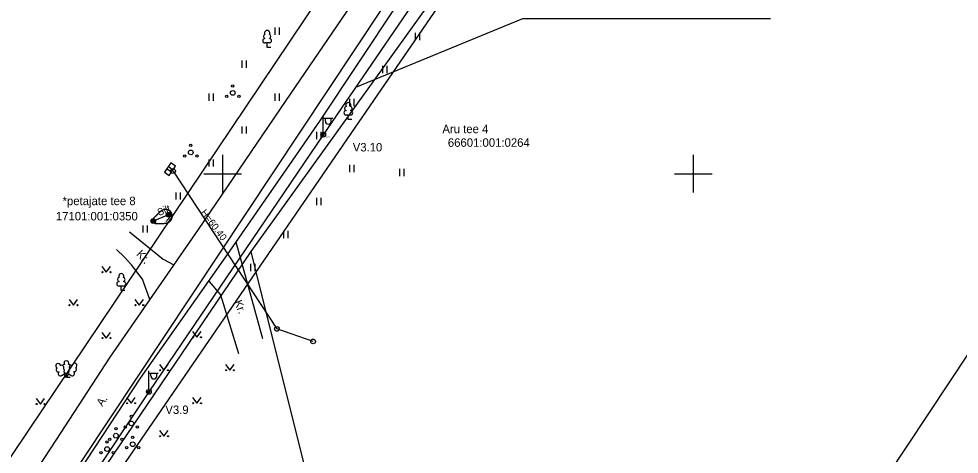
# Model space of a CAD drawing. Extents: x 630213 to 630659, y 6457456 to 6458018.
# Drawn here: x 630478.3 to 630578.2, y 6457820.2 to 6457866.4 of the extents above; entities that cross this region are included whole.
import ezdxf

# ---------------------------------------------------------------- set-up
doc = ezdxf.new("R2010")
doc.units = 0
for name, color, linetype in [('ABIJOONIS', 7, 'Continuous'), ('Default', 7, 'Continuous'), ('ELRAJATISMP', 7, 'Continuous'), ('HALJASTUS', 7, 'Continuous'), ('KORGUS', 7, 'Continuous'), ('MOOTKOOD', 7, 'Continuous'), ('MOOTKORG-EH2000', 7, 'Continuous'), ('MOOTMPUNKT', 7, 'Continuous'), ('MOOTNR', 7, 'Continuous'), ('MOOTPIIR', 7, 'Continuous'), ('MPOHULIIN', 7, 'Continuous'), ('PIIR', 7, 'Continuous'), ('POST', 7, 'Continuous'), ('PUU', 7, 'Continuous'), ('RAJATIS', 7, 'Continuous'), ('RELJEEF', 7, 'Continuous'), ('TEE', 7, 'Continuous'), ('VORK', 7, 'Continuous'), ('VORMISTUS', 7, 'Continuous')]:
    doc.layers.add(name, color=color, linetype=linetype)

# ---------------------------------------------------------------- blocks, each defined once
blk = doc.blocks.new('RING02')
at = {"layer": 'KORGUS'}
blk.add_circle((0, 0), 0.2, dxfattribs=at)
blk = doc.blocks.new('PUPOST')
at = {"layer": 'POST'}
blk.add_circle((0, 0), 0.5, dxfattribs=at)
blk = doc.blocks.new('POINT_DISPLAY')
at = {"layer": 'Default'}
blk.add_line((0, 0), (0, 0), dxfattribs=at)
blk = doc.blocks.new('VAPOST')
at = {"layer": 'POST'}
for p, q in [((0, 0.5), (0, 4.5)), ((0, 4), (2, 4)), ((0.45, 3.36), (0.45, 4)), ((1.68, 3.36), (1.68, 4))]:
    blk.add_line(p, q, dxfattribs=at)
blk.add_arc((1.07, 3.36), 0.613, 180, 0, dxfattribs=at)
blk.add_blockref('POINT_DISPLAY', (0, 0), dxfattribs=at)
blk = doc.blocks.new('LEHTP1')
at = {"layer": 'Default'}
for p, q in [((0.48, 0.95), (-0.48, 0.95)), ((0, 0), (0, 0.95)), ((0.76, 0), (0, 0))]:
    blk.add_line(p, q, dxfattribs=at)
for centre, radius, start, end in [((-0.34, 2.35), 0.465, 109.0217, 253.1415), ((0, 3.04), 0.554, 332.5799, 207.4201), ((0.34, 2.35), 0.465, 286.8508, 70.9859), ((-0.47, 1.42), 0.475, 90.0016, 269.3953), ((0.47, 1.42), 0.475, 270.6047, 89.9984)]:
    blk.add_arc(centre, radius, start, end, dxfattribs=at)
blk = doc.blocks.new('PUPOST_1')
at = {"layer": 'Default'}
blk.add_circle((0, 0), 0.5, dxfattribs=at)
blk = doc.blocks.new('KIVISU')
at = {"layer": 'Default'}
blk.add_lwpolyline([(0.72, -0.83), (0.81, -0.74), (0.94, -0.59), (1.08, -0.45), (1.21, -0.3), (1.33, -0.14), (1.38, 0.06), (1.38, 0.26), (1.33, 0.45), (1.25, 0.63), (1.12, 0.79), (0.99, 0.94), (0.86, 1.09)], dxfattribs=at)
blk.add_open_spline([(-2.05, -0.57), (-2.05, -0.57), (-2.04, -1.09), (-1.65, -1.35), (-1.15, -1.37), (-0.65, -1.37), (-0.15, -1.36), (0.35, -1.32), (0.84, -1.25), (1.29, -1.05), (1.64, -0.69), (1.87, -0.25), (1.94, 0.24), (1.88, 0.74), (1.67, 1.19), (1.31, 1.53), (0.85, 1.74), (0.36, 1.78), (-0.1, 1.59), (-0.51, 1.3), (-0.86, 0.94), (-1.2, 0.58), (-1.58, 0.25), (-1.94, -0.08), (-2.05, -0.57)], degree=2, dxfattribs=at)
blk = doc.blocks.new('LEHTP3')
at = {"layer": 'PUU'}
for p, q in [((-1.02, 0.44), (-0.3, 0.95)), ((0, 0), (-0.55, 0.77)), ((-0.3, 0.95), (0.29, 0.95)), ((0, 0), (0, 0.95)), ((0, 0), (0.54, 0.78)), ((0.76, 0), (0, 0)), ((0.29, 0.95), (1.01, 0.46))]:
    blk.add_line(p, q, dxfattribs=at)
for points in [[(-0.83, 2.57), (-0.62, 2.37), (-0.59, 2.31), (-0.59, 2.2), (-0.62, 2.02), (-0.62, 1.93), (-0.58, 1.77), (-0.5, 1.59), (-0.48, 1.5), (-0.49, 1.41), (-0.52, 1.28), (-0.52, 1.22), (-0.48, 1.14), (-0.43, 1.08), (-0.3, 0.95)], [(0.81, 2.6), (0.62, 2.37), (0.59, 2.31), (0.59, 2.2), (0.62, 2.02), (0.63, 1.93), (0.59, 1.77), (0.51, 1.59), (0.49, 1.5), (0.5, 1.41), (0.53, 1.28), (0.53, 1.22), (0.49, 1.14), (0.44, 1.08), (0.3, 0.95)]]:
    blk.add_lwpolyline(points, dxfattribs=at)
for centre, radius, start, end in [((-1.77, 2.47), 0.512, 125.5389, 246.5536), ((-1.71, 1.64), 0.448, 125.4667, 288.5349), ((-1.77, 2.47), 0.512, 4.5218, 125.5364), ((-0.99, 2.21), 0.403, 65.2382, 130.7412), ((-0.47, 2.38), 0.403, 84.7965, 150.2995), ((0, 3.04), 0.512, 90.0013, 211.0159), ((0, 3.04), 0.512, 328.9841, 89.9987), ((0.48, 2.38), 0.403, 34.3857, 95.2035), ((0.95, 2.23), 0.403, 50.3173, 111.1351), ((1.72, 2.51), 0.512, 55.522, 176.5367), ((1.68, 1.67), 0.448, 252.5235, 55.5918), ((1.72, 2.51), 0.512, 294.5049, 55.5195), ((-1.29, 0.83), 0.475, 125.5377, 305.5366), ((1.28, 0.85), 0.475, 235.5219, 55.5208)]:
    blk.add_arc(centre, radius, start, end, dxfattribs=at)
blk = doc.blocks.new('PQQSAS')
at = {"layer": 'Default'}
for centre, radius in [((0, 0), 0.5), ((0, 1.5), 0.25), ((-1.3, -0.75), 0.25), ((1.3, -0.75), 0.25)]:
    blk.add_circle(centre, radius, dxfattribs=at)
blk = doc.blocks.new('MEPOST')
at = {"layer": 'Default'}
for radius in [0.5, 0.45, 0.4, 0.35, 0.3, 0.25, 0.2, 0.15, 0.1, 0.05]:
    blk.add_circle((0, 0), radius, dxfattribs=at)
blk = doc.blocks.new('HEIN')
at = {"layer": 'Default'}
for p, q in [((-0.46, 0.76), (-0.46, -0.76)), ((0.46, 0.76), (0.46, -0.76))]:
    blk.add_line(p, q, dxfattribs=at)
blk = doc.blocks.new('MURU')
at = {"layer": 'Default'}
for p, q in [((-0.93, 1.21), (0, 0)), ((0, 0), (0.89, 1.21))]:
    blk.add_line(p, q, dxfattribs=at)
for centre in [(-0.8, 0), (0.86, 0)]:
    blk.add_circle(centre, 0.11, dxfattribs=at)
blk = doc.blocks.new('ELKAPP')
at = {"layer": 'Default'}
for p, q in [((1.19, 0.6), (-1.19, 0.6)), ((-1.19, 0.6), (-1.19, -0.6)), ((-0.27, 0.6), (-0.27, -0.6)), ((0.27, 0.6), (0.27, -0.6)), ((1.19, -0.6), (1.19, 0.6)), ((-1.19, -0.6), (1.19, -0.6))]:
    blk.add_line(p, q, dxfattribs=at)
blk = doc.blocks.new('VKORIS')
at = {"layer": 'Default'}
for p, q in [((0, 4), (0, -4)), ((-4, 0), (4, 0))]:
    blk.add_line(p, q, dxfattribs=at)

msp = doc.modelspace()

# ---------------------------------------------------------------- linework, layer by layer
at = {"layer": 'ABIJOONIS'}
msp.add_lwpolyline([(630558.191, 6457866.419), (630531.857, 6457866.419), (630514.116, 6457859.131)], dxfattribs=at)
at = {"layer": 'MOOTPIIR'}
msp.add_lwpolyline([(630329.598, 6457585.318), (630332.293, 6457584.067), (630353.327, 6457617.133), (630367.718, 6457653.713), (630386.971, 6457682.592), (630448.269, 6457771.651), (630474.089, 6457796.713), (630513.654, 6457854.278), (630555.748, 6457915.525), (630552.696, 6457917.622), (630522.678, 6457876.226), (630470.6, 6457797.868), (630445.283, 6457775.246), (630425.693, 6457746.222), (630384.012, 6457684.47), (630363.355, 6457653.864), (630349.645, 6457617.302)], close=True, dxfattribs=at)
at = {"layer": 'MPOHULIIN'}
for points in [[(630551.815, 6457914.079), (630531.294, 6457884.248), (630510.693, 6457854.126), (630492.166, 6457826.844), (630472.603, 6457797.577), (630446.305, 6457773.074), (630427.354, 6457744.563), (630406.037, 6457713.733), (630385.605, 6457683.08), (630364.849, 6457652.275), (630351.241, 6457617.425)], [(630494.745, 6457850.27), (630505.774, 6457833.523)]]:
    msp.add_lwpolyline(points, dxfattribs=at)
at = {"layer": 'PIIR'}
for p, q in [((630455.23, 6457786.95), (630545.54, 6457921.08)), ((630539.69, 6457892.76), (630502.99, 6457841.75)), ((630502.99, 6457841.75), (630426, 6457728.35)), ((630502.99, 6457841.75), (630503.86, 6457838.26)), ((630503.86, 6457838.26), (630511.151, 6457809.152))]:
    msp.add_line(p, q, dxfattribs=at)
at = {"layer": 'POST'}
msp.add_lwpolyline([(630509.603, 6457832.194), (630505.774, 6457833.523)], dxfattribs=at)
at = {"layer": 'RAJATIS'}
msp.add_lwpolyline([(630494.268, 6457845.647), (630492.624, 6457844.975)], dxfattribs=at)
at = {"layer": 'TEE'}
for points in [[(630550.001, 6457923.016), (630548.267, 6457920.202), (630546.824, 6457919.394), (630545.399, 6457918.763), (630543.21, 6457918.748), (630540.977, 6457919.563), (630539.475, 6457920.613), (630536.371, 6457918.495), (630537.583, 6457916.842), (630538.554, 6457914.944), (630539.222, 6457913.367), (630539.58, 6457910.966), (630539.252, 6457908.421), (630538.458, 6457905.954), (630537.087, 6457903.178), (630534.73, 6457899.165), (630531.676, 6457894.84), (630524.218, 6457883.637), (630515.093, 6457870.066), (630506.709, 6457857.757), (630497.408, 6457844.072), (630488.033, 6457830.53), (630482.275, 6457821.724), (630479.069, 6457816.82)], [(630482.331, 6457814.677), (630491.272, 6457828.301), (630500.775, 6457841.792), (630510.341, 6457855.575), (630518.559, 6457867.918)], [(630490.09, 6457843.829), (630493.678, 6457840.925), (630494.825, 6457840.34)], [(630504.272, 6457832.459), (630501.432, 6457842.739)], [(630492.257, 6457836.632), (630491.481, 6457838.82), (630490.33, 6457840.315), (630489.582, 6457841.14), (630488.733, 6457841.951)], [(630498.526, 6457838.599), (630499.79, 6457837.158), (630501.671, 6457830.913)]]:
    msp.add_lwpolyline(points, dxfattribs=at)
at = {"layer": 'VORMISTUS'}
msp.add_lwpolyline([(630652.065, 6457940.7), (630330.107, 6457455.699)], dxfattribs=at)

# ---------------------------------------------------------------- block references
at = {"layer": 'ELRAJATISMP', "xscale": 0.49999999999999994, "yscale": 0.4999999999999999, "rotation": 56.479473401250324}
msp.add_blockref('ELKAPP', (630494.413, 6457850.474), dxfattribs=at)
at = {"layer": 'HALJASTUS', "xscale": 0.5, "yscale": 0.5}
for name, p in [('HEIN', (630505.768, 6457865.128)), ('HEIN', (630520.701, 6457864.553)), ('HEIN', (630502.268, 6457861.628)), ('HEIN', (630517.201, 6457861.053)), ('HEIN', (630498.768, 6457858.128)), ('HEIN', (630505.768, 6457858.128)), ('HEIN', (630513.701, 6457857.553)), ('HEIN', (630502.268, 6457854.628)), ('HEIN', (630510.201, 6457854.053)), ('HEIN', (630498.768, 6457851.128)), ('HEIN', (630513.701, 6457850.553)), ('HEIN', (630519.026, 6457850.118)), ('HEIN', (630495.268, 6457847.628)), ('HEIN', (630510.201, 6457847.053)), ('HEIN', (630491.768, 6457844.128)), ('HEIN', (630506.701, 6457843.553)), ('MURU', (630487.646, 6457839.549)), ('HEIN', (630503.201, 6457840.053)), ('MURU', (630484.146, 6457836.049)), ('MURU', (630491.146, 6457836.049)), ('MURU', (630487.646, 6457832.549)), ('MURU', (630497.27, 6457832.642)), ('MURU', (630493.77, 6457829.142)), ('MURU', (630500.77, 6457829.142)), ('MURU', (630480.646, 6457825.549)), ('MURU', (630490.27, 6457825.642)), ('MURU', (630497.27, 6457825.642)), ('MURU', (630493.77, 6457822.142))]:
    msp.add_blockref(name, p, dxfattribs=at)
at = {"layer": 'MOOTMPUNKT', "xscale": 0.5, "yscale": 0.5}
for p in [(630510.693, 6457854.126), (630492.166, 6457826.844)]:
    msp.add_blockref('RING02', p, dxfattribs=at)
at = {"layer": 'POST', "xscale": 0.5, "yscale": 0.5}
for name, p in [('VAPOST', (630510.693, 6457853.876)), ('PUPOST', (630510.693, 6457854.126)), ('PUPOST_1', (630494.745, 6457850.27)), ('PUPOST_1', (630505.774, 6457833.523)), ('PUPOST_1', (630509.603, 6457832.194)), ('VAPOST', (630492.166, 6457826.844)), ('PUPOST', (630492.166, 6457826.844))]:
    msp.add_blockref(name, p, dxfattribs=at)
at = {"layer": 'PUU', "xscale": 0.5, "yscale": 0.5}
for name, p in [('LEHTP1', (630504.728, 6457863.397)), ('PQQSAS', (630501.083, 6457858.567)), ('LEHTP1', (630513.353, 6457855.75)), ('PQQSAS', (630496.619, 6457852.251)), ('LEHTP1', (630489.233, 6457837.599)), ('LEHTP3', (630483.407, 6457828.372)), ('PQQSAS', (630490.306, 6457823.505)), ('PQQSAS', (630488.657, 6457822.198)), ('PQQSAS', (630487.727, 6457820.781)), ('PQQSAS', (630490.447, 6457821.288))]:
    msp.add_blockref(name, p, dxfattribs=at)
at = {"layer": 'RAJATIS', "xscale": 0.5, "yscale": 0.5}
for p in [(630494.268, 6457845.647), (630492.624, 6457844.975)]:
    msp.add_blockref('MEPOST', p, dxfattribs=at)
at = {"layer": 'RELJEEF', "xscale": 0.5, "yscale": 0.5}
msp.add_blockref('KIVISU', (630493.656, 6457845.359), dxfattribs=at)
at = {"layer": 'VORK', "xscale": 0.5, "yscale": 0.5}
for p in [(630500, 6457850), (630550, 6457850)]:
    msp.add_blockref('VKORIS', p, dxfattribs=at)

# ---------------------------------------------------------------- texts
at = {"layer": 'ABIJOONIS'}
for s, p in [('V3.10', (630513.826, 6457852.362)), ('V3.9', (630493.92, 6457824.504))]:
    msp.add_text(s, height=0.896, rotation=359.99605, dxfattribs=at).set_placement(p)
at = {"layer": 'MOOTKOOD'}
for p in [(630510.371, 6457854.238), (630491.844, 6457826.956)]:
    msp.add_text('84', height=0.15, dxfattribs=at).set_placement(p)
at = {"layer": 'MOOTKORG-EH2000'}
for s, p in [('53.51', (630510.856, 6457853.819)), ('53.47', (630492.329, 6457826.537))]:
    msp.add_text(s, height=0.15, dxfattribs=at).set_placement(p)
at = {"layer": 'MOOTNR'}
for s, p in [('16', (630510.822, 6457854.234)), ('15', (630492.295, 6457826.952))]:
    msp.add_text(s, height=0.15, dxfattribs=at).set_placement(p)
at = {"layer": 'MPOHULIIN'}
msp.add_text('H=60.40', height=0.75, rotation=307.14825, dxfattribs=at).set_placement((630497.614, 6457845.855))
at = {"layer": 'PIIR'}
for s, p in [('Aru tee 4', (630523.345, 6457854.299)), ('66601:001:0264', (630523.926, 6457852.854)), ('*petajate tee 8', (630482.998, 6457846.658)), ('17101:001:0350', (630482.284, 6457845.041))]:
    msp.add_text(s, height=0.9, dxfattribs=at).set_placement(p)
at = {"layer": 'RAJATIS'}
msp.add_text('Silt', height=0.75, rotation=22.42628, dxfattribs=at).set_placement((630493.247, 6457845.506))
at = {"layer": 'TEE'}
for s, rotation, p in [('Kr.', 313.18937, (630490.776, 6457841.412)), ('Kr.', 291.23402, (630501.216, 6457836.399)), ('A.', 56.11294, (630487.225, 6457825.242))]:
    msp.add_text(s, height=0.85, rotation=rotation, dxfattribs=at).set_placement(p)

doc.saveas('drawing.dxf')
